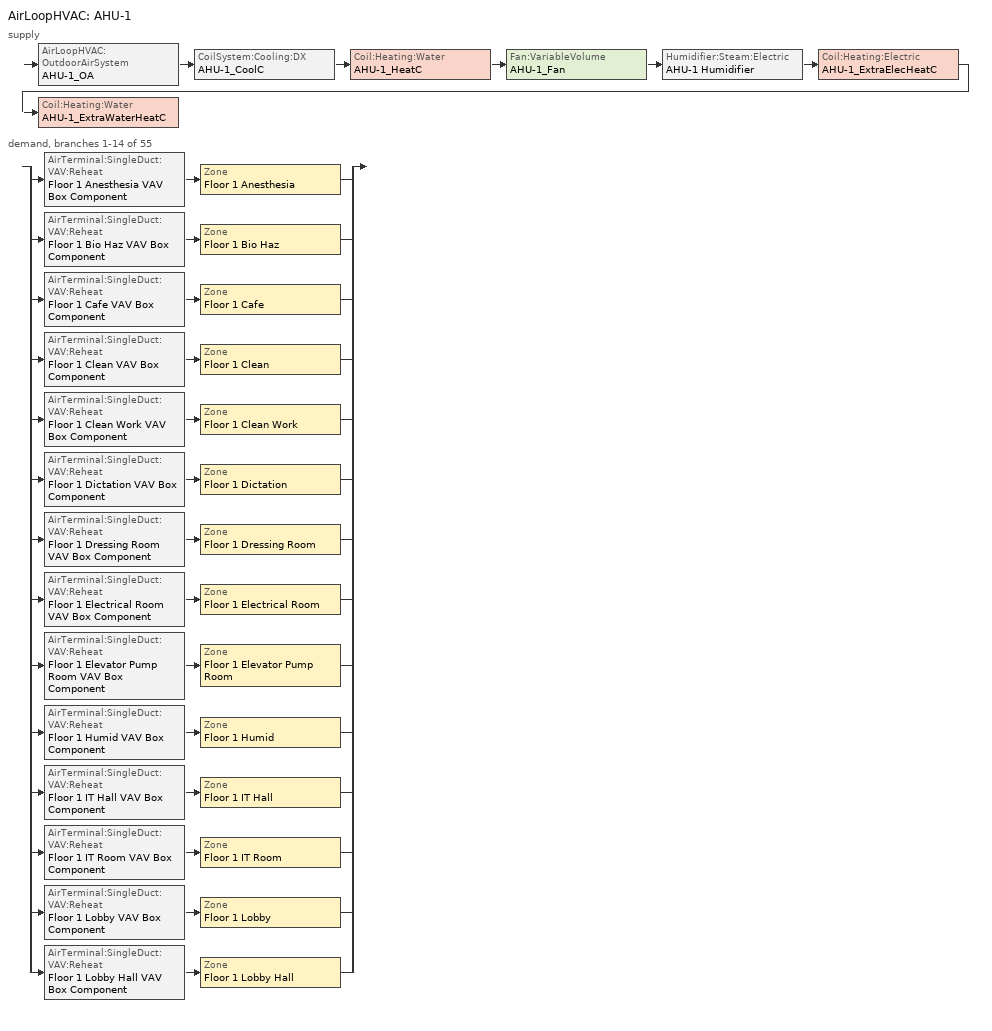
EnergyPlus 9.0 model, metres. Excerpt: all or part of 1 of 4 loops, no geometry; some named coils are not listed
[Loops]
AirLoopHVAC 'AHU-1'
 supply: AirLoopHVAC:OutdoorAirSystem 'AHU-1_OA' > CoilSystem:Cooling:DX 'AHU-1_CoolC' > Coil:Heating:Water 'AHU-1_HeatC' > Fan:VariableVolume 'AHU-1_Fan' > Humidifier:Steam:Electric 'AHU-1 Humidifier' > Coil:Heating:Electric 'AHU-1_ExtraElecHeatC' > Coil:Heating:Water 'AHU-1_ExtraWaterHeatC'
 demand, branches 1-14 of 55: split
  | AirTerminal:SingleDuct:VAV:Reheat 'Floor 1 Anesthesia VAV Box Component' > Zone 'Floor 1 Anesthesia'
  | AirTerminal:SingleDuct:VAV:Reheat 'Floor 1 Bio Haz VAV Box Component' > Zone 'Floor 1 Bio Haz'
  | AirTerminal:SingleDuct:VAV:Reheat 'Floor 1 Cafe VAV Box Component' > Zone 'Floor 1 Cafe'
  | AirTerminal:SingleDuct:VAV:Reheat 'Floor 1 Clean VAV Box Component' > Zone 'Floor 1 Clean'
  | AirTerminal:SingleDuct:VAV:Reheat 'Floor 1 Clean Work VAV Box Component' > Zone 'Floor 1 Clean Work'
  | AirTerminal:SingleDuct:VAV:Reheat 'Floor 1 Dictation VAV Box Component' > Zone 'Floor 1 Dictation'
  | AirTerminal:SingleDuct:VAV:Reheat 'Floor 1 Dressing Room VAV Box Component' > Zone 'Floor 1 Dressing Room'
  | AirTerminal:SingleDuct:VAV:Reheat 'Floor 1 Electrical Room VAV Box Component' > Zone 'Floor 1 Electrical Room'
  | AirTerminal:SingleDuct:VAV:Reheat 'Floor 1 Elevator Pump Room VAV Box Component' > Zone 'Floor 1 Elevator Pump Room'
  | AirTerminal:SingleDuct:VAV:Reheat 'Floor 1 Humid VAV Box Component' > Zone 'Floor 1 Humid'
  | AirTerminal:SingleDuct:VAV:Reheat 'Floor 1 IT Hall VAV Box Component' > Zone 'Floor 1 IT Hall'
  | AirTerminal:SingleDuct:VAV:Reheat 'Floor 1 IT Room VAV Box Component' > Zone 'Floor 1 IT Room'
  | AirTerminal:SingleDuct:VAV:Reheat 'Floor 1 Lobby VAV Box Component' > Zone 'Floor 1 Lobby'
  | AirTerminal:SingleDuct:VAV:Reheat 'Floor 1 Lobby Hall VAV Box Component' > Zone 'Floor 1 Lobby Hall'
[Sizing:Zone] Zone Cooling Design Supply Air Temperature Input Method=SupplyAirTemperature; Zone Cooling Design Supply Air Temperature {C}=11.1; Zone Heating Design Supply Air Temperature Input Method=SupplyAirTemperature; Zone Heating Design Supply Air Temperature {C}=40; Zone Cooling Design Supply Air Humidity Ratio {kgWater/kgDryAir}=0.007; Zone Heating Design Supply Air Humidity Ratio {kgWater/kgDryAir}=0.008; Cooling Minimum Air Flow Fraction=0; Heating Design Air Flow Method=DesignDay; Heating Design Air Flow Rate {m3/s}=0
Name | Design Specification Outdoor Air Object | Cooling Design Air Flow Method | Cooling Minimum Air Flow per Zone Floor Area {m3/s-m2}
Floor 1 Anesthesia | SZ DSOA Floor 1 Anesthesia | DesignDayWithLimit | 0.00677291
Floor 1 Bio Haz | SZ DSOA Floor 1 Bio Haz | DesignDay
Floor 1 Cafe | SZ DSOA Floor 1 Cafe | DesignDay
Floor 1 Clean | SZ DSOA Floor 1 Clean | DesignDayWithLimit | 0.00338645
Floor 1 Clean Work | SZ DSOA Floor 1 Clean Work | DesignDayWithLimit | 0.00338645
Floor 1 Dictation | SZ DSOA Floor 1 Dictation | DesignDay
Floor 1 Dressing Room | SZ DSOA Floor 1 Dressing Room | DesignDay
Floor 1 Electrical Room | SZ DSOA Floor 1 Electrical Room | DesignDay
Floor 1 Elevator Pump Room | SZ DSOA Floor 1 Elevator Pump Room | DesignDay
Floor 1 Humid | SZ DSOA Floor 1 Humid | DesignDay
Floor 1 IT Hall | SZ DSOA Floor 1 IT Hall | DesignDay
Floor 1 IT Room | SZ DSOA Floor 1 IT Room | DesignDay
Floor 1 Lobby | SZ DSOA Floor 1 Lobby | DesignDay
Floor 1 Lobby Hall | SZ DSOA Floor 1 Lobby Hall | DesignDay
[DesignSpecification:OutdoorAir] Outdoor Air Method=Flow/Area; Outdoor Air Flow per Person {m3/s-person}=0
Name | Outdoor Air Flow per Zone Floor Area {m3/s-m2}
SZ DSOA Floor 1 Anesthesia; SZ DSOA Floor 1 Clean; SZ DSOA Floor 1 Clean Work | 0.00152391
SZ DSOA Floor 1 Bio Haz | 0.000609562
SZ DSOA Floor 1 Cafe | 0.0047241
SZ DSOA Floor 1 Dictation; SZ DSOA Floor 1 Dressing Room; SZ DSOA Floor 1 Humid; SZ DSOA Floor 1 IT Room | 0.000431773
SZ DSOA Floor 1 Electrical Room; SZ DSOA Floor 1 Elevator Pump Room | 0
SZ DSOA Floor 1 IT Hall; SZ DSOA Floor 1 Lobby Hall | 0.000304781
SZ DSOA Floor 1 Lobby | 0.000558765
[Sizing:System]
AHU-1: Type of Load to Size On=Sensible; Design Outdoor Air Flow Rate {m3/s}=AUTOSIZE; Central Heating Maximum System Air Flow Ratio=1; Preheat Design Temperature {C}=7; Preheat Design Humidity Ratio {kgWater/kgDryAir}=0.008; Precool Design Temperature {C}=7.2; Precool Design Humidity Ratio {kgWater/kgDryAir}=0.008; Central Cooling Design Supply Air Temperature {C}=7.2; Central Heating Design Supply Air Temperature {C}=16; Type of Zone Sum to Use=NonCoincident; 100% Outdoor Air in Cooling=No; 100% Outdoor Air in Heating=No; Central Cooling Design Supply Air Humidity Ratio {kgWater/kgDryAir}=0.007; Central Heating Design Supply Air Humidity Ratio {kgWater/kgDryAir}=0.007; Cooling Supply Air Flow Rate Method=DesignDay; Cooling Supply Air Flow Rate {m3/s}=0; Heating Supply Air Flow Rate Method=DesignDay; Heating Supply Air Flow Rate {m3/s}=0; System Outdoor Air Method=ZoneSum
[ZoneControl:Thermostat] Control Type Schedule=Dual Zone Control Type Sched
Name | Zone or ZoneList | Control 1
Floor 1 Anesthesia Thermostat | Floor 1 Anesthesia | Floor 1 Anesthesia DualSPSched
Floor 1 Bio Haz Thermostat | Floor 1 Bio Haz | Floor 1 Bio Haz DualSPSched
Floor 1 Cafe Thermostat | Floor 1 Cafe | Floor 1 Cafe DualSPSched
Floor 1 Clean Thermostat | Floor 1 Clean | Floor 1 Clean DualSPSched
Floor 1 Clean Work Thermostat | Floor 1 Clean Work | Floor 1 Clean Work DualSPSched
Floor 1 Dictation Thermostat | Floor 1 Dictation | Floor 1 Dictation DualSPSched
Floor 1 Dressing Room Thermostat | Floor 1 Dressing Room | Floor 1 Dressing Room DualSPSched
Floor 1 Electrical Room Thermostat | Floor 1 Electrical Room | Floor 1 Electrical Room DualSPSched
Floor 1 Elevator Pump Room Thermostat | Floor 1 Elevator Pump Room | Floor 1 Elevator Pump Room DualSPSched
Floor 1 Humid Thermostat | Floor 1 Humid | Floor 1 Humid DualSPSched
Floor 1 IT Hall Thermostat | Floor 1 IT Hall | Floor 1 IT Hall DualSPSched
Floor 1 IT Room Thermostat | Floor 1 IT Room | Floor 1 IT Room DualSPSched
Floor 1 Lobby Thermostat | Floor 1 Lobby | Floor 1 Lobby DualSPSched
Floor 1 Lobby Hall Thermostat | Floor 1 Lobby Hall | Floor 1 Lobby Hall DualSPSched
[ThermostatSetpoint:DualSetpoint] Heating Setpoint Temperature Schedule=HTGSETP_SCH_YES_OPTIMUM; Cooling Setpoint Temperature Schedule=CLGSETP_SCH_YES_OPTIMUM
Floor 1 Anesthesia DualSPSched; Floor 1 Bio Haz DualSPSched; Floor 1 Cafe DualSPSched; Floor 1 Clean DualSPSched; Floor 1 Clean Work DualSPSched; Floor 1 Dictation DualSPSched; Floor 1 Dressing Room DualSPSched; Floor 1 Electrical Room DualSPSched; Floor 1 Elevator Pump Room DualSPSched; Floor 1 Humid DualSPSched; Floor 1 IT Hall DualSPSched; Floor 1 IT Room DualSPSched; Floor 1 Lobby DualSPSched; Floor 1 Lobby Hall DualSPSched
[AirTerminal:SingleDuct:VAV:Reheat] Availability Schedule=ALWAYS_ON; Maximum Air Flow Rate {m3/s}=AUTOSIZE; Zone Minimum Air Flow Input Method=Constant; Maximum Hot Water or Steam Flow Rate {m3/s}=AUTOSIZE; Minimum Hot Water or Steam Flow Rate {m3/s}=0; Damper Heating Action=reversewithlimits; Maximum Flow Fraction During Reheat=0.5; Maximum Reheat Air Temperature {C}=40
Name | Constant Minimum Air Flow Fraction | Reheat Coil | Convergence Tolerance
Floor 1 Anesthesia VAV Box Component | 1 | Floor 1 Anesthesia VAV Box Reheat Coil | 0.001
Floor 1 Bio Haz VAV Box Component | 0.3 | Floor 1 Bio Haz VAV Box Reheat Coil | 0.001
Floor 1 Cafe VAV Box Component | 0.3 | Floor 1 Cafe VAV Box Reheat Coil | 0.001
Floor 1 Clean VAV Box Component | 1 | Floor 1 Clean VAV Box Reheat Coil | 0.001
Floor 1 Clean Work VAV Box Component | 1 | Floor 1 Clean Work VAV Box Reheat Coil | 0.001
Floor 1 Dictation VAV Box Component | 0.3 | Floor 1 Dictation VAV Box Reheat Coil | 0.001
Floor 1 Dressing Room VAV Box Component | 0.3 | Floor 1 Dressing Room VAV Box Reheat Coil | 0.001
Floor 1 Electrical Room VAV Box Component | 0.3 | Floor 1 Electrical Room VAV Box Reheat Coil | 0.001
Floor 1 Elevator Pump Room VAV Box Component | 0.3 | Floor 1 Elevator Pump Room VAV Box Reheat Coil | 0.001
Floor 1 Humid VAV Box Component | 0.3 | Floor 1 Humid VAV Box Reheat Coil | 0.001
Floor 1 IT Hall VAV Box Component | 0.3 | Floor 1 IT Hall VAV Box Reheat Coil | 0.001
Floor 1 IT Room VAV Box Component | 0.3 | Floor 1 IT Room VAV Box Reheat Coil | 0.3
Floor 1 Lobby VAV Box Component | 0.3 | Floor 1 Lobby VAV Box Reheat Coil | 0.001
Floor 1 Lobby Hall VAV Box Component | 0.3 | Floor 1 Lobby Hall VAV Box Reheat Coil | 0.001
[Zone equipment]
Floor 1 Anesthesia: Floor 1 Anesthesia VAV Box Component, Floor 1 Anesthesia Exhaust Fan
Floor 1 Bio Haz: Floor 1 Bio Haz VAV Box Component
Floor 1 Cafe: Floor 1 Cafe VAV Box Component
Floor 1 Clean: Floor 1 Clean VAV Box Component
Floor 1 Clean Work: Floor 1 Clean Work VAV Box Component
Floor 1 Dictation: Floor 1 Dictation VAV Box Component
Floor 1 Dressing Room: Floor 1 Dressing Room VAV Box Component
Floor 1 Electrical Room: Floor 1 Electrical Room VAV Box Component
Floor 1 Elevator Pump Room: Floor 1 Elevator Pump Room VAV Box Component
Floor 1 Humid: Floor 1 Humid VAV Box Component
Floor 1 IT Hall: Floor 1 IT Hall VAV Box Component
Floor 1 IT Room: Floor 1 IT Room VAV Box Component
Floor 1 Lobby: Floor 1 Lobby VAV Box Component
Floor 1 Lobby Hall: Floor 1 Lobby Hall VAV Box Component
[Fan:VariableVolume]
AHU-1_Fan: Availability Schedule=HVACOperationSchd; Fan Total Efficiency=0.6084; Pressure Rise {Pa}=1389.42; Maximum Flow Rate {m3/s}=AUTOSIZE; Fan Power Minimum Flow Rate Input Method=FixedFlowRate; Fan Power Minimum Air Flow Rate {m3/s}=0; Motor Efficiency=0.936; Motor In Airstream Fraction=1; Fan Power Coefficient 1=0.0408; Fan Power Coefficient 2=0.088; Fan Power Coefficient 3=-0.0729; Fan Power Coefficient 4=0.9437; Fan Power Coefficient 5=0
[Fan:ZoneExhaust]
Floor 1 Anesthesia Exhaust Fan: Availability Schedule=Hours_of_operation; Fan Total Efficiency=0.31; Pressure Rise {Pa}=249.1; Maximum Flow Rate {m3/s}=0.0679562; Balanced Exhaust Fraction Schedule=AHU_1 Balanced Exhaust Fraction Schedule
[Coil:Cooling:DX:TwoSpeed]
AHU-1_CoolC DXCoil: Availability Schedule=ALWAYS_ON; High Speed Gross Rated Total Cooling Capacity {W} Sep 25, 2012: DX_TwoSpeedObject_from_VAV=AUTOSIZE; High Speed Gross Rated Sensible Heat Ratio Sep 25, 2012: DX_TwoSpeedObject_from_VAV=AUTOSIZE; High Speed Gross Rated Cooling COP {W/W} Sep 25, 2012: DX_TwoSpeedObject_from_VAV=3.39929; High Speed Rated Air Flow Rate {m3/s} Sep 25, 2012: DX_TwoSpeedObject_from_VAV=AUTOSIZE; Total Cooling Capacity Function of Temperature Curve=AHU-1_CoolCStandard10Ton_CapFT; Total Cooling Capacity Function of Flow Fraction Curve=AHU-1_CoolCStandard10Ton_CapFF; Energy Input Ratio Function of Temperature Curve=AHU-1_CoolCStandard10Ton_EIRFT; Energy Input Ratio Function of Flow Fraction Curve=AHU-1_CoolCStandard10Ton_EIRFFF; Part Load Fraction Correlation Curve=AHU-1_CoolCStandard10Ton_PLR; Low Speed Gross Rated Total Cooling Capacity {W} Sep 25, 2012: DX_TwoSpeedObject_from_VAV=AUTOSIZE; Low Speed Gross Rated Sensible Heat Ratio Sep 25, 2012: DX_TwoSpeedObject_from_VAV=AUTOSIZE; Low Speed Gross Rated Cooling COP {W/W} Sep 25, 2012: DX_TwoSpeedObject_from_VAV=3.39929; Low Speed Rated Air Flow Rate {m3/s} Sep 25, 2012: DX_TwoSpeedObject_from_VAV=AUTOSIZE; Low Speed Total Cooling Capacity Function of Temperature Curve=AHU-1_CoolCStandard10Ton_CapFT; Low Speed Energy Input Ratio Function of Temperature Curve=AHU-1_CoolCStandard10Ton_EIRFT
[Coil:Heating:Water] Rated Inlet Water Temperature {C}=82.2; Rated Inlet Air Temperature {C}=16.6; Rated Outlet Water Temperature {C}=71.1; Rated Outlet Air Temperature {C}=32.2
Name | Availability Schedule | U-Factor Times Area Value {W/K} | Maximum Water Flow Rate {m3/s} | Performance Input Method | Rated Capacity {W} | Rated Ratio for Air and Water Convection
AHU-1_HeatC | ALWAYS_ON | AUTOSIZE | AUTOSIZE | UFactorTimesAreaAndDesignWaterFlowRate | AUTOSIZE
AHU-1_ExtraWaterHeatC | AHU-1_ExtraWaterHeatC_Sch |  |  | NominalCapacity | autosize | 0.5
[Coil:Heating:Electric]
AHU-1_ExtraElecHeatC: Availability Schedule=AHU-1_ExtraElecHeatC_Sch; Efficiency=1; Nominal Capacity {W}=10000000
[Humidifier:Steam:Electric]
AHU-1 Humidifier: Availability Schedule=ALWAYS_ON; Rated Capacity {m3/s}=3.72E-5; Rated Power {W}=100000; Rated Fan Power {W}=0; Standby Power {W}=0
[CoilSystem:Cooling:DX]
AHU-1_CoolC: Availability Schedule=ALWAYS_ON; Cooling Coil=AHU-1_CoolC DXCoil
[Controller:WaterCoil] Control Variable=Temperature; Action=Normal; Actuator Variable=Flow; Controller Convergence Tolerance {deltaC}=0.0001; Maximum Actuated Flow {m3/s}=AUTOSIZE; Minimum Actuated Flow {m3/s}=0
AHU-1_HeatC_Controller; AHU-1_ExtraWaterHeatC_Controller
[Controller:OutdoorAir]
AHU-1_OA_Controller: Minimum Outdoor Air Flow Rate {m3/s}=AUTOSIZE; Maximum Outdoor Air Flow Rate {m3/s}=AUTOSIZE; Economizer Control Type=NoEconomizer; Economizer Control Action Type=ModulateFlow; Economizer Maximum Limit Dry-Bulb Temperature {C}=18.3; Economizer Maximum Limit Enthalpy {J/kg}=64000; Economizer Minimum Limit Dry-Bulb Temperature {C}=-100; Lockout Type=LockoutWithHeating; Minimum Limit Type=FixedMinimum; Minimum Outdoor Air Schedule=MinOA_MotorizedDamper_Sched; Minimum Fraction of Outdoor Air Schedule=AHU-1_OAminOAFracSchedule
[AirLoopHVAC]
AHU-1: Design Supply Air Flow Rate {m3/s}=AUTOSIZE
[SetpointManager:SingleZone:Humidity:Minimum]
AHU-1 Humidifier HUMRAT setpoint: Setpoint Node or NodeList=AHU-1_Humidifier-AHU-1_ExtraElecHeatCNode
[SetpointManager:SingleZone:Humidity:Maximum]
AHU-1_CoolC HUMRAT setpoint: Setpoint Node or NodeList=AHU-1_CoolC-AHU-1_HeatCNode
[SetpointManager:MixedAir] Control Variable=Temperature
Name | Setpoint Node or NodeList
AHU-1_CoolC SAT Manager | AHU-1_CoolC-AHU-1_HeatCNode
AHU-1_OAMixed Air Temp Manager | AHU-1_OA-AHU-1_CoolCNode
AHU-1_ExtraElecHeatC Air Temp Manager; AHU-1_ExtraWaterHeatC Air Temp Manager | AHU-1_ExtraElecHeatC-AHU-1_ExtraWaterHeatCNode
[EnergyManagementSystem:Sensor]
Name | Output:Variable or Output:Meter Index Key | Output:Variable or Output:Meter
AHU_1_Humidifier_Status | AHU-1 Humidifier | Humidifier Water Volume Flow Rate
AHU_1_HeatC_Status | AHU-1_HeatC | Heating Coil Heating Rate
AHU_1_AfterHumidifier_Temp | AHU-1_Humidifier-AHU-1_ExtraElecHeatCNode | System Node Temperature
AHU_1_AfterElecHeatC_Temp | AHU-1_EXTRAELECHEATC-AHU-1_EXTRAWATERHEATCNODE | System Node Temperature
[EnergyManagementSystem:Actuator]
AHU_1_ExtraElecHeatC_SP: Actuated Component Unique=AHU-1_EXTRAELECHEATC-AHU-1_EXTRAWATERHEATCNODE; Actuated Component Type=System Node Setpoint; Actuated Component Control Type=Temperature Setpoint
[EnergyManagementSystem:OutputVariable]
AHU_1_ExtraElecHeatC_SP: EMS Variable=AHU_1_ExtraElecHeatC_SP; Type of Data in Variable=Averaged; Update Frequency=SystemTimeStep
[EnergyManagementSystem:InternalVariable]
AHU_1_FanDesignMass: Internal Data Index Key=AHU-1_Fan; Internal Data Type=Fan Maximum Mass Flow Rate
[Schedule:Compact]
AHU-1_OAminOAFracSchedule: Through: 12/31, For: AllDays, Until: 24:00, 0.33
Hours_of_operation; ALWAYS_ON; HVACOperationSchd; MinOA_MotorizedDamper_Sched; AHU-1_ExtraElecHeatC_Sch; AHU-1_ExtraWaterHeatC_Sch: Through: 12/31, For: AllDays, Until: 24:00, 1
Dual Zone Control Type Sched: Through: 12/31, For: AllDays, Until: 24:00, 4
HTGSETP_SCH_YES_OPTIMUM: Through: 12/31, For: Weekdays, Until: 05:00, 18.3, Until: 06:00, 19.4, Until: 07:00, 20, Until: 18:00, 21.1, Until: 24:00, 18.3, For: SummerDesignDay, Until: 05:00, 18.3, Until: 18:00, 21.1, Until: 24:00, 18.3, For: WinterDesignDay, Until: 07:00, 18.3, Until: 15:00, 21.1, Until: 24:00, 18.3, For: Saturdays, Until: 05:00, 18.3, Until: 06:00, 19.4, Until: 07:00, 20, Until: 15:00, 21.1, Until: 24:00, 18.3, For: Sunday Holidays AllOtherDays, Until: 24:00, 18.3
CLGSETP_SCH_YES_OPTIMUM: Through: 12/31, For: Weekdays, Until: 05:00, 25, Until: 06:00, 23.9, Until: 07:00, 23.3, Until: 18:00, 22.2, Until: 24:00, 25, For: SummerDesignDay, Until: 05:00, 25, Until: 18:00, 22.2, Until: 24:00, 25, For: WinterDesignDay, Until: 07:00, 25, Until: 15:00, 22.2, Until: 24:00, 25, For: Saturdays, Until: 05:00, 25, Until: 06:00, 23.9, Until: 07:00, 23.3, Until: 15:00, 22.2, Until: 24:00, 25, For: Sunday Holidays AllOtherDays, Until: 24:00, 25
AHU_1 Balanced Exhaust Fraction Schedule: Through: 12/31, For: AllDays, Until: 24:00, 0
[Curve:Quadratic]
Name | Coefficient1 Constant | Coefficient2 x | Coefficient3 x**2 | Minimum Value of x | Maximum Value of x
AHU-1_CoolCStandard10Ton_CapFF | 0.77136 | 0.34053 | -0.11088 | 0.75918 | 1.13877
AHU-1_CoolCStandard10Ton_EIRFFF | 1.2055 | -0.32953 | 0.12308 | 0.75918 | 1.13877
AHU-1_CoolCStandard10Ton_PLR | 0.771 | 0.229 | 0 | 0 | 1
[Curve:Biquadratic] Minimum Value of x=17; Maximum Value of x=22; Minimum Value of y=13; Maximum Value of y=46
Name | Coefficient1 Constant | Coefficient2 x | Coefficient3 x**2 | Coefficient4 y | Coefficient5 y**2 | Coefficient6 x*y
AHU-1_CoolCStandard10Ton_CapFT | 0.42415 | 0.04426 | -0.00042 | 0.00333 | -0.00008 | -0.00021
AHU-1_CoolCStandard10Ton_EIRFT | 1.23649 | -0.02431 | 0.00057 | -0.01434 | 0.00063 | -0.00038
